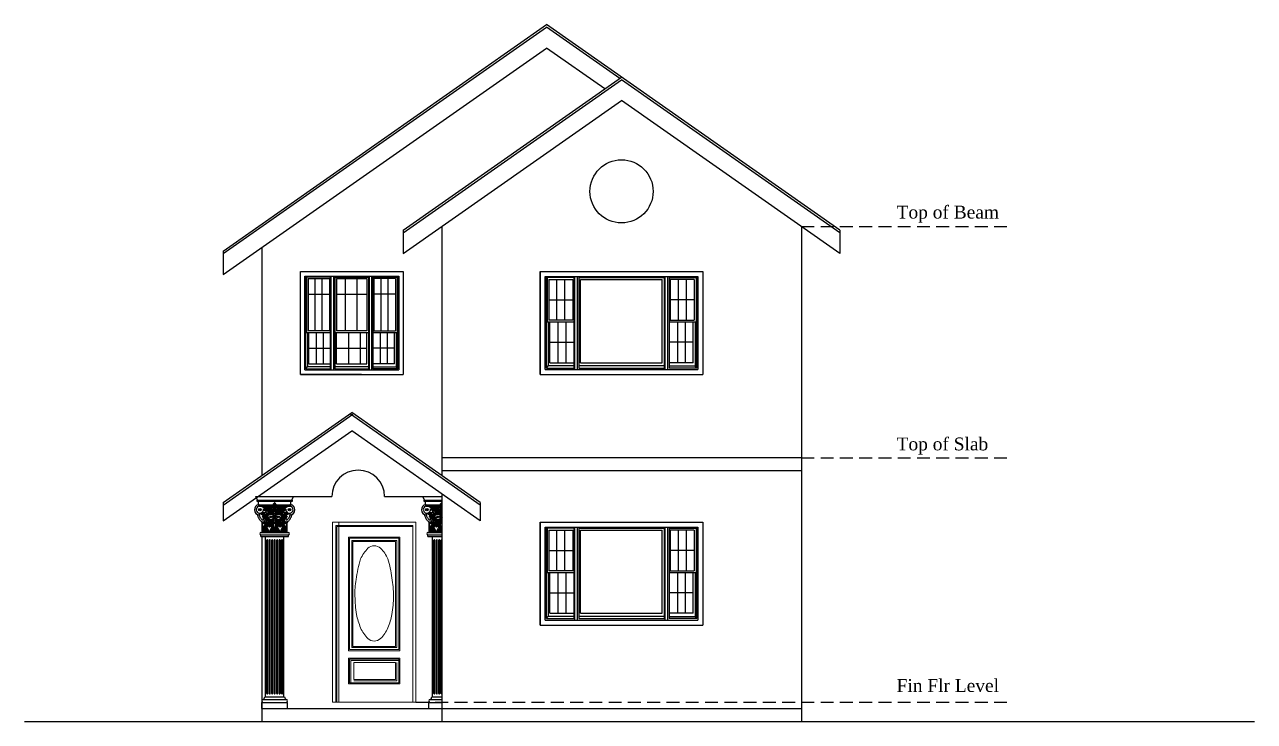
# Model space of a CAD drawing. Header units: inches. Extents: x 8172 to 11619, y -1386 to 1167.
# Drawn here: x 8172 to 8747, y 86 to 411 of the extents above; entities that cross this region are included whole.
import ezdxf

# ---------------------------------------------------------------- set-up
doc = ezdxf.new("R2010")
doc.units = ezdxf.units.IN
doc.header["$LTSCALE"] = 48
doc.header["$MEASUREMENT"] = 0
doc.linetypes.add('0', pattern=[0])
doc.linetypes.add('HIDDEN2', pattern=[0.1875, 0.125, -0.0625])
doc.layers.add('A-Door', color=3, linetype='Continuous', lineweight=13)
doc.layers.add('A-Glaz', color=92, linetype='Continuous')
doc.layers.add('SYMBOLS', color=6, linetype='Continuous')
doc.styles.get("Standard").update_dxf_attribs({"font": 'romantic.ttf'})

msp = doc.modelspace()

# ---------------------------------------------------------------- linework, layer by layer
for p, q in [((8265.23, 305.45), (8416.21, 411.16)), ((8265.23, 304.23), (8416.21, 409.94)), ((8553.23, 315.22), (8416.21, 411.16)), ((8450.36, 386.03), (8416.21, 409.94)), ((8265.23, 294.46), (8416.21, 400.18)), ((8443.39, 381.14), (8416.21, 400.18)), ((8349.23, 315.22), (8451.23, 386.64)), ((8349.23, 313.99), (8451.23, 385.42)), ((8553.23, 313.99), (8451.23, 385.42)), ((8349.23, 304.23), (8451.23, 375.65)), ((8553.23, 304.23), (8451.23, 375.65)), ((8367.23, 316.83), (8367.23, 200.64)), ((8535.23, 316.83), (8535.23, 85.83)), ((8349.23, 315.22), (8349.23, 304.23)), ((8553.23, 315.22), (8553.23, 304.23)), ((8265.23, 305.45), (8265.23, 294.46)), ((8265.23, 305.45), (8265.23, 294.46)), ((8283.23, 307.07), (8283.23, 200.64)), ((8329.8, 247.83), (8301.23, 247.83)), ((8265.23, 188.03), (8325.23, 230.05)), ((8385.23, 188.03), (8325.23, 230.05)), ((8265.23, 186.81), (8325.81, 229.23)), ((8385.23, 186.81), (8324.66, 229.23)), ((8265.23, 179.49), (8325.23, 221.5)), ((8385.23, 179.49), (8325.23, 221.5)), ((8535.23, 208.83), (8367.23, 208.83)), ((8535.23, 202.83), (8367.23, 202.83)), ((8297.99, 190.83), (8315.93, 190.83)), ((8340.54, 190.83), (8358.47, 190.83)), ((8367.23, 192.09), (8367.23, 85.83)), ((8265.23, 188.03), (8265.23, 179.49)), ((8385.23, 188.03), (8385.23, 179.49)), ((8283.23, 172.14), (8283.23, 85.83)), ((8283.23, 91.83), (8535.23, 91.83)), ((8172.45, 85.83), (8746.77, 85.83))]:
    msp.add_line(p, q)
at = {"color": 8, "linetype": 'HIDDEN2'}
for p, q in [((8535.23, 316.83), (8633.88, 316.83)), ((8535.23, 208.83), (8633.88, 208.83)), ((8355.23, 94.83), (8535.23, 94.83)), ((8535.23, 94.83), (8633.88, 94.83))]:
    msp.add_line(p, q, dxfattribs=at)
at = {"color": 4}
for p, q in [((8265.23, 305.45), (8265.23, 294.46)), ((8301.23, 247.83), (8301.23, 286.16))]:
    msp.add_line(p, q, dxfattribs=at)
msp.add_circle((8451.23, 333.3), 14.75)
msp.add_arc((8328.23, 190.83), 12.31, 0, 180)
at = {"layer": 'A-Door', "linetype": '0'}
for p, q in [((8316.23, 178.83), (8355.23, 178.83)), ((8316.23, 94.83), (8316.23, 178.83)), ((8355.23, 178.83), (8319.23, 178.83)), ((8319.23, 178.83), (8319.23, 94.83)), ((8355.23, 178.83), (8355.23, 94.83)), ((8355.23, 178.83), (8355.23, 94.83)), ((8353.73, 177.33), (8317.73, 177.33)), ((8317.73, 177.33), (8317.73, 94.83)), ((8318.23, 176.83), (8353.73, 176.83)), ((8318.23, 94.83), (8318.23, 176.83)), ((8353.73, 94.83), (8353.73, 177.33)), ((8323.73, 118.83), (8323.73, 171.83)), ((8323.73, 171.83), (8347.73, 171.83)), ((8324.23, 119.33), (8324.23, 171.33)), ((8324.23, 171.33), (8347.23, 171.33)), ((8325.23, 170.33), (8346.23, 170.33)), ((8325.23, 120.33), (8325.23, 170.33)), ((8325.73, 120.83), (8325.73, 169.83)), ((8325.73, 169.83), (8345.73, 169.83)), ((8345.73, 169.83), (8345.73, 120.83)), ((8346.23, 170.33), (8346.23, 120.33)), ((8347.23, 171.33), (8347.23, 119.33)), ((8347.73, 171.83), (8347.73, 118.83)), ((8325.73, 120.83), (8345.73, 120.83)), ((8323.73, 118.83), (8347.73, 118.83)), ((8323.73, 115.33), (8347.73, 115.33)), ((8323.73, 103.33), (8323.73, 115.33)), ((8324.23, 119.33), (8347.23, 119.33)), ((8325.23, 120.33), (8346.23, 120.33)), ((8347.73, 115.33), (8347.73, 103.33)), ((8347.23, 114.83), (8324.23, 114.83)), ((8324.23, 103.83), (8324.23, 114.83)), ((8324.73, 114.33), (8347.23, 114.33)), ((8324.73, 103.83), (8324.73, 114.33)), ((8326.23, 113.33), (8326.23, 105.33)), ((8345.73, 113.33), (8326.23, 113.33)), ((8345.73, 105.33), (8345.73, 113.33)), ((8346.23, 104.83), (8346.23, 113.33)), ((8347.23, 103.83), (8347.23, 114.83)), ((8324.23, 103.83), (8347.23, 103.83)), ((8326.23, 105.33), (8345.73, 105.33)), ((8326.23, 104.83), (8346.23, 104.83)), ((8323.73, 103.33), (8347.73, 103.33)), ((8316.23, 94.83), (8355.23, 94.83)), ((8319.23, 94.83), (8355.23, 94.83))]:
    msp.add_line(p, q, dxfattribs=at)
for centre, radius, start, end in [((8343.39, 155.67), 15.26, 134.02399, 156.80142), ((8335.73, 163.6), 4.24, 90, 134.02399), ((8335.73, 163.6), 4.24, 45.97601, 90), ((8328.07, 155.67), 15.26, 23.19859, 45.97601), ((8383.85, 144.58), 57.1, 162.56796, 172.483), ((8290.62, 146.07), 53.79, 7.2733, 16.87545), ((8361.77, 145.91), 35.07, 169.93373, 182.58568), ((8295.85, 144.33), 48.88, 0.00008, 10.06628), ((8375.62, 144.33), 48.88, 180, 190.06627), ((8295.85, 144.33), 48.88, 349.93369, 0.00001), ((8355.82, 140.82), 28.77, 190.06627, 203.19859), ((8315.65, 140.82), 28.77, 336.80142, 349.93369), ((8343.39, 135.49), 15.26, 203.19859, 225.97601), ((8328.07, 135.49), 15.26, 314.02399, 336.80142), ((8335.73, 127.57), 4.24, 225.97601, 270), ((8335.73, 127.57), 4.24, 270, 314.02399)]:
    msp.add_arc(centre, radius, start, end, dxfattribs=at)
at = {"layer": 'A-Glaz', "linetype": '0'}
for p, q in [((8301.23, 247.83), (8301.23, 295.83)), ((8301.23, 295.83), (8349.23, 295.83)), ((8303.32, 249.92), (8303.32, 293.75)), ((8303.32, 293.75), (8347.15, 293.75)), ((8303.76, 250.51), (8303.76, 293.3)), ((8315.22, 293.3), (8303.76, 293.3)), ((8304.06, 293.3), (8304.06, 267.4)), ((8315.22, 293.3), (8315.22, 250.51)), ((8315.66, 249.92), (8315.66, 293.75)), ((8316.85, 249.92), (8316.85, 293.75)), ((8317.3, 293.3), (8317.3, 250.51)), ((8317.3, 293.3), (8333.02, 293.3)), ((8333.02, 293.3), (8333.02, 250.51)), ((8333.46, 249.92), (8333.46, 293.75)), ((8334.65, 249.92), (8334.65, 293.75)), ((8335.1, 293.3), (8335.1, 250.51)), ((8335.1, 293.3), (8346.7, 293.3)), ((8346.41, 293.3), (8346.41, 267.4)), ((8346.7, 250.51), (8346.7, 293.3)), ((8347.15, 293.75), (8347.15, 249.92)), ((8349.23, 295.83), (8349.23, 247.83)), ((8413.28, 295.83), (8413.28, 247.83)), ((8413.28, 247.83), (8413.28, 295.83)), ((8413.28, 295.83), (8489.18, 295.83)), ((8415.61, 250.16), (8415.61, 293.51)), ((8415.61, 293.51), (8486.86, 293.51)), ((8416.1, 250.82), (8416.1, 293.01)), ((8428.89, 293.01), (8416.1, 293.01)), ((8416.44, 293.01), (8416.44, 272.33)), ((8428.89, 293.01), (8428.89, 250.82)), ((8429.39, 250.16), (8429.39, 293.51)), ((8430.72, 250.16), (8430.72, 293.51)), ((8431.22, 293.01), (8431.22, 250.82)), ((8431.22, 293.01), (8471.08, 293.01)), ((8471.08, 293.01), (8471.08, 250.82)), ((8471.58, 250.16), (8471.58, 293.51)), ((8472.91, 250.16), (8472.91, 293.51)), ((8473.41, 293.01), (8473.41, 250.82)), ((8473.41, 293.01), (8486.36, 293.01)), ((8486.03, 293.01), (8486.03, 272.33)), ((8486.36, 250.82), (8486.36, 293.01)), ((8486.86, 293.51), (8486.86, 250.16)), ((8489.18, 295.83), (8489.18, 247.83)), ((8304.8, 292.56), (8304.8, 268.14)), ((8304.8, 292.56), (8314.77, 292.56)), ((8308.13, 268.14), (8308.13, 292.56)), ((8311.45, 268.14), (8311.45, 292.56)), ((8314.77, 292.56), (8314.77, 268.14)), ((8318.04, 292.56), (8318.04, 268.14)), ((8318.04, 292.56), (8332.27, 292.56)), ((8322.31, 268.14), (8322.31, 292.56)), ((8327.82, 268.14), (8327.82, 292.56)), ((8332.27, 292.56), (8332.27, 268.14)), ((8334.71, 268.14), (8334.71, 292.56)), ((8335.55, 292.56), (8335.55, 268.14)), ((8345.66, 292.56), (8335.55, 292.56)), ((8338.92, 268.14), (8338.92, 292.56)), ((8342.29, 268.14), (8342.29, 292.56)), ((8345.66, 292.56), (8345.66, 268.14)), ((8417.27, 292.18), (8417.27, 273.16)), ((8417.27, 292.18), (8428.4, 292.18)), ((8420.98, 273.16), (8420.98, 292.18)), ((8424.69, 273.16), (8424.69, 292.18)), ((8428.4, 292.18), (8428.4, 273.16)), ((8432.05, 253.31), (8432.05, 292.18)), ((8432.05, 292.18), (8470.25, 292.18)), ((8470.25, 253.31), (8470.25, 292.18)), ((8473.9, 292.18), (8473.9, 273.16)), ((8485.2, 292.18), (8473.9, 292.18)), ((8477.78, 273.16), (8477.78, 292.18)), ((8481.49, 273.16), (8481.49, 292.18)), ((8485.2, 292.18), (8485.2, 273.16)), ((8304.8, 285.23), (8314.77, 285.23)), ((8318.04, 285.23), (8332.27, 285.23)), ((8345.66, 285.23), (8335.55, 285.23)), ((8417.27, 282.67), (8428.4, 282.67)), ((8485.2, 282.67), (8473.9, 282.67)), ((8416.44, 272.33), (8428.89, 272.33)), ((8416.94, 272.33), (8416.94, 251.82)), ((8428.4, 273.16), (8417.27, 273.16)), ((8417.77, 253.31), (8417.77, 272.33)), ((8421.47, 272.33), (8421.47, 253.31)), ((8425.18, 272.33), (8425.18, 253.31)), ((8473.41, 272.33), (8486.03, 272.33)), ((8473.9, 273.16), (8485.2, 273.16)), ((8477.28, 272.33), (8477.28, 253.31)), ((8480.99, 272.33), (8480.99, 253.31)), ((8484.7, 253.31), (8484.7, 272.33)), ((8485.53, 272.33), (8485.53, 251.82)), ((8304.06, 267.4), (8315.22, 267.4)), ((8304.51, 267.4), (8304.51, 251.4)), ((8314.77, 268.14), (8304.8, 268.14)), ((8305.25, 252.74), (8305.25, 267.4)), ((8308.57, 267.4), (8308.57, 252.74)), ((8311.9, 267.4), (8311.9, 252.74)), ((8317.3, 267.4), (8333.02, 267.4)), ((8332.27, 268.14), (8318.04, 268.14)), ((8318.04, 252.74), (8318.04, 267.4)), ((8323.7, 267.4), (8323.7, 252.74)), ((8329.2, 267.4), (8329.2, 252.74)), ((8332.27, 252.74), (8332.27, 267.4)), ((8334.71, 267.4), (8334.71, 252.74)), ((8335.1, 267.4), (8346.41, 267.4)), ((8335.55, 268.14), (8345.66, 268.14)), ((8338.47, 267.4), (8338.47, 252.74)), ((8341.84, 267.4), (8341.84, 252.74)), ((8345.22, 252.74), (8345.22, 267.4)), ((8345.96, 267.4), (8345.96, 251.4)), ((8305.25, 260.07), (8315.22, 260.07)), ((8318.04, 260.14), (8332.27, 260.14)), ((8345.22, 260.07), (8335.1, 260.07)), ((8417.77, 262.82), (8428.89, 262.82)), ((8484.7, 262.82), (8473.41, 262.82)), ((8305.25, 252.74), (8315.22, 252.74)), ((8318.04, 252.74), (8332.27, 252.74)), ((8345.22, 252.74), (8335.1, 252.74)), ((8417.77, 253.31), (8428.89, 253.31)), ((8432.05, 253.31), (8470.25, 253.31)), ((8484.7, 253.31), (8473.41, 253.31)), ((8301.23, 247.83), (8349.23, 247.83)), ((8303.32, 249.92), (8347.15, 249.92)), ((8303.76, 250.51), (8304.51, 251.4)), ((8303.76, 250.51), (8315.22, 250.51)), ((8315.22, 251.4), (8304.51, 251.4)), ((8333.02, 251.4), (8317.3, 251.4)), ((8317.3, 250.51), (8333.02, 250.51)), ((8335.1, 251.4), (8345.96, 251.4)), ((8346.7, 250.51), (8335.1, 250.51)), ((8346.7, 250.51), (8345.96, 251.4)), ((8413.28, 247.83), (8489.18, 247.83)), ((8415.61, 250.16), (8486.86, 250.16)), ((8416.1, 250.82), (8416.94, 251.82)), ((8416.1, 250.82), (8428.89, 250.82)), ((8428.89, 251.82), (8416.94, 251.82)), ((8471.08, 251.82), (8431.22, 251.82)), ((8431.22, 250.82), (8471.08, 250.82)), ((8473.41, 251.82), (8485.53, 251.82)), ((8486.36, 250.82), (8473.41, 250.82)), ((8486.36, 250.82), (8485.53, 251.82)), ((8413.28, 178.83), (8413.28, 130.83)), ((8413.28, 130.83), (8413.28, 178.83)), ((8413.28, 178.83), (8489.18, 178.83)), ((8489.18, 178.83), (8489.18, 130.83)), ((8415.61, 133.16), (8415.61, 176.51)), ((8415.61, 176.51), (8486.86, 176.51)), ((8416.1, 133.82), (8416.1, 176.01)), ((8428.89, 176.01), (8416.1, 176.01)), ((8416.44, 176.01), (8416.44, 155.33)), ((8417.27, 175.18), (8417.27, 156.16)), ((8417.27, 175.18), (8428.4, 175.18)), ((8420.98, 156.16), (8420.98, 175.18)), ((8424.69, 156.16), (8424.69, 175.18)), ((8428.4, 175.18), (8428.4, 156.16)), ((8428.89, 176.01), (8428.89, 133.82)), ((8429.39, 133.16), (8429.39, 176.51)), ((8430.72, 133.16), (8430.72, 176.51)), ((8431.22, 176.01), (8431.22, 133.82)), ((8431.22, 176.01), (8471.08, 176.01)), ((8432.05, 136.31), (8432.05, 175.18)), ((8432.05, 175.18), (8470.25, 175.18)), ((8470.25, 136.31), (8470.25, 175.18)), ((8471.08, 176.01), (8471.08, 133.82)), ((8471.58, 133.16), (8471.58, 176.51)), ((8472.91, 133.16), (8472.91, 176.51)), ((8473.41, 176.01), (8473.41, 133.82)), ((8473.41, 176.01), (8486.36, 176.01)), ((8473.9, 175.18), (8473.9, 156.16)), ((8485.2, 175.18), (8473.9, 175.18)), ((8477.78, 156.16), (8477.78, 175.18)), ((8481.49, 156.16), (8481.49, 175.18)), ((8485.2, 175.18), (8485.2, 156.16)), ((8486.03, 176.01), (8486.03, 155.33)), ((8486.36, 133.82), (8486.36, 176.01)), ((8486.86, 176.51), (8486.86, 133.16)), ((8417.27, 165.67), (8428.4, 165.67)), ((8485.2, 165.67), (8473.9, 165.67)), ((8416.44, 155.33), (8428.89, 155.33)), ((8416.94, 155.33), (8416.94, 134.82)), ((8428.4, 156.16), (8417.27, 156.16)), ((8417.77, 136.31), (8417.77, 155.33)), ((8421.47, 155.33), (8421.47, 136.31)), ((8425.18, 155.33), (8425.18, 136.31)), ((8473.41, 155.33), (8486.03, 155.33)), ((8473.9, 156.16), (8485.2, 156.16)), ((8477.28, 155.33), (8477.28, 136.31)), ((8480.99, 155.33), (8480.99, 136.31)), ((8484.7, 136.31), (8484.7, 155.33)), ((8485.53, 155.33), (8485.53, 134.82)), ((8417.77, 145.82), (8428.89, 145.82)), ((8484.7, 145.82), (8473.41, 145.82)), ((8415.61, 133.16), (8486.86, 133.16)), ((8416.1, 133.82), (8416.94, 134.82)), ((8416.1, 133.82), (8428.89, 133.82)), ((8428.89, 134.82), (8416.94, 134.82)), ((8417.77, 136.31), (8428.89, 136.31)), ((8471.08, 134.82), (8431.22, 134.82)), ((8431.22, 133.82), (8471.08, 133.82)), ((8432.05, 136.31), (8470.25, 136.31)), ((8484.7, 136.31), (8473.41, 136.31)), ((8473.41, 134.82), (8485.53, 134.82)), ((8486.36, 133.82), (8473.41, 133.82)), ((8486.36, 133.82), (8485.53, 134.82)), ((8413.28, 130.83), (8489.18, 130.83))]:
    msp.add_line(p, q, dxfattribs=at)
at = {"layer": 'SYMBOLS'}
for p, q in [((8280.47, 190.85), (8298, 190.85)), ((8281.14, 189.16), (8280.47, 190.85)), ((8280.47, 190.83), (8297.99, 190.83)), ((8297.32, 189.16), (8298, 190.85)), ((8358.47, 190.85), (8367.23, 190.85)), ((8359.14, 189.16), (8358.47, 190.85)), ((8358.47, 190.83), (8367.23, 190.83)), ((8281.14, 189.16), (8297.32, 189.16)), ((8281.14, 188.62), (8297.32, 188.62)), ((8281.82, 186.94), (8281.48, 188.62)), ((8281.82, 186.94), (8288.5, 186.94)), ((8281.82, 186.4), (8288.41, 186.4)), ((8283.17, 186.17), (8283.17, 186.4)), ((8283.67, 185.87), (8283.67, 186.4)), ((8284.18, 185.55), (8284.18, 186.4)), ((8284.68, 185.13), (8284.68, 186.4)), ((8285.19, 184.58), (8285.19, 186.4)), ((8285.69, 183.8), (8285.69, 186.4)), ((8286.2, 183.81), (8286.2, 186.4)), ((8286.7, 183.98), (8286.7, 186.4)), ((8287.21, 184.07), (8287.21, 186.4)), ((8287.72, 185.59), (8287.72, 186.4)), ((8288.94, 186.46), (8288.39, 186.15)), ((8288.39, 185.96), (8290.08, 185.96)), ((8288.91, 186.54), (8288.41, 186.41)), ((8288.91, 186.72), (8288.48, 186.83)), ((8288.94, 186.8), (8288.53, 187.03)), ((8289, 186.39), (8288.56, 185.96)), ((8288.99, 186.87), (8288.61, 187.25)), ((8289.06, 186.92), (8288.73, 187.5)), ((8289.07, 186.34), (8288.85, 185.96)), ((8289.15, 186.96), (8288.94, 187.75)), ((8289.15, 186.31), (8289.05, 185.96)), ((8289.32, 186.96), (8289.53, 187.75)), ((8289.32, 186.31), (8289.42, 185.96)), ((8289.4, 186.92), (8289.74, 187.49)), ((8289.4, 186.34), (8289.61, 185.96)), ((8289.47, 186.87), (8289.86, 187.25)), ((8289.47, 186.39), (8289.91, 185.96)), ((8289.53, 186.8), (8289.93, 187.03)), ((8289.53, 186.46), (8290.07, 186.15)), ((8289.56, 186.72), (8289.99, 186.84)), ((8289.56, 186.54), (8290.05, 186.41)), ((8289.96, 186.94), (8296.65, 186.94)), ((8290.05, 186.4), (8296.65, 186.4)), ((8290.75, 185.59), (8290.75, 186.4)), ((8291.26, 184.09), (8291.26, 186.4)), ((8291.76, 184), (8291.76, 186.4)), ((8292.27, 183.83), (8292.27, 186.4)), ((8292.77, 183.74), (8292.77, 186.4)), ((8293.28, 184.5), (8293.28, 186.4)), ((8293.78, 185.05), (8293.78, 186.4)), ((8294.29, 185.48), (8294.29, 186.4)), ((8294.79, 185.82), (8294.79, 186.4)), ((8295.3, 186.17), (8295.3, 186.4)), ((8296.65, 186.94), (8296.99, 188.62)), ((8359.14, 189.16), (8367.23, 189.16)), ((8359.14, 188.62), (8367.23, 188.62)), ((8359.82, 186.94), (8359.48, 188.62)), ((8359.82, 186.94), (8366.5, 186.94)), ((8359.82, 186.4), (8366.41, 186.4)), ((8361.17, 186.17), (8361.17, 186.4)), ((8361.67, 185.87), (8361.67, 186.4)), ((8362.18, 185.55), (8362.18, 186.4)), ((8362.68, 185.13), (8362.68, 186.4)), ((8363.19, 184.58), (8363.19, 186.4)), ((8363.69, 183.8), (8363.69, 186.4)), ((8364.2, 183.81), (8364.2, 186.4)), ((8364.7, 183.98), (8364.7, 186.4)), ((8365.21, 184.07), (8365.21, 186.4)), ((8365.72, 185.59), (8365.72, 186.4)), ((8366.94, 186.46), (8366.39, 186.15)), ((8366.39, 185.96), (8367.23, 185.96)), ((8366.91, 186.54), (8366.41, 186.41)), ((8366.91, 186.72), (8366.48, 186.83)), ((8366.94, 186.8), (8366.53, 187.03)), ((8367, 186.39), (8366.56, 185.96)), ((8366.99, 186.87), (8366.61, 187.25)), ((8367.06, 186.92), (8366.73, 187.5)), ((8367.07, 186.34), (8366.85, 185.96)), ((8367.15, 186.96), (8366.94, 187.75)), ((8367.15, 186.31), (8367.05, 185.96)), ((8283.17, 178.98), (8289.23, 178.98)), ((8283.33, 173.99), (8283.33, 178.57)), ((8283.5, 173.99), (8283.5, 178.1)), ((8284.85, 173.99), (8284.85, 178.23)), ((8285.02, 173.99), (8285.02, 178.62)), ((8285.49, 183.03), (8286.03, 183.03)), ((8288.39, 173.99), (8288.39, 178.57)), ((8288.56, 173.99), (8288.56, 178.1)), ((8289.23, 178.98), (8295.3, 178.98)), ((8289.91, 173.99), (8289.91, 178.23)), ((8290.08, 173.99), (8290.08, 178.62)), ((8292.43, 183.03), (8292.98, 183.03)), ((8293.45, 173.99), (8293.45, 178.57)), ((8293.61, 173.99), (8293.61, 178.1)), ((8294.96, 173.99), (8294.96, 178.23)), ((8295.13, 173.99), (8295.13, 178.62)), ((8361.17, 178.98), (8367.23, 178.98)), ((8361.33, 173.99), (8361.33, 178.57)), ((8361.5, 173.99), (8361.5, 178.1)), ((8362.85, 173.99), (8362.85, 178.23)), ((8363.02, 173.99), (8363.02, 178.62)), ((8363.49, 183.03), (8364.03, 183.03)), ((8366.39, 173.99), (8366.39, 178.57)), ((8366.56, 173.99), (8366.56, 178.1)), ((8282.83, 173.99), (8295.64, 173.99)), ((8282.83, 172.98), (8295.64, 172.98)), ((8282.83, 172.14), (8282.83, 172.98)), ((8283.67, 173.99), (8283.67, 177.57)), ((8283.84, 173.99), (8283.84, 176.93)), ((8284.01, 173.99), (8284.01, 176.1)), ((8284.35, 173.99), (8284.35, 176.51)), ((8284.51, 173.99), (8284.51, 177.22)), ((8284.68, 173.99), (8284.68, 177.77)), ((8288.73, 173.99), (8288.73, 177.57)), ((8288.9, 173.99), (8288.9, 176.93)), ((8289.06, 173.99), (8289.06, 176.1)), ((8289.4, 173.99), (8289.4, 176.51)), ((8289.57, 173.99), (8289.57, 177.22)), ((8289.74, 173.99), (8289.74, 177.77)), ((8293.78, 173.99), (8293.78, 177.57)), ((8293.95, 173.99), (8293.95, 176.93)), ((8294.12, 173.99), (8294.12, 176.1)), ((8294.46, 173.99), (8294.46, 176.51)), ((8294.63, 173.99), (8294.63, 177.22)), ((8294.79, 173.99), (8294.79, 177.77)), ((8295.64, 172.14), (8295.64, 172.98)), ((8360.83, 173.99), (8367.23, 173.99)), ((8360.83, 172.98), (8367.23, 172.98)), ((8360.83, 172.14), (8360.83, 172.98)), ((8361.67, 173.99), (8361.67, 177.57)), ((8361.84, 173.99), (8361.84, 176.93)), ((8362.01, 173.99), (8362.01, 176.1)), ((8362.35, 173.99), (8362.35, 176.51)), ((8362.51, 173.99), (8362.51, 177.22)), ((8362.68, 173.99), (8362.68, 177.77)), ((8366.73, 173.99), (8366.73, 177.57)), ((8366.9, 173.99), (8366.9, 176.93)), ((8367.06, 173.99), (8367.06, 176.1)), ((8282.83, 172.14), (8295.64, 172.14)), ((8284.95, 97.23), (8284.95, 172.14)), ((8285.59, 98.91), (8285.59, 170.45)), ((8286, 98.91), (8286, 170.45)), ((8286.74, 98.91), (8286.74, 170.45)), ((8287.14, 98.91), (8287.14, 170.45)), ((8287.88, 98.91), (8287.88, 170.45)), ((8288.29, 98.91), (8288.29, 170.45)), ((8289.03, 98.91), (8289.03, 170.45)), ((8289.43, 98.91), (8289.43, 170.45)), ((8290.18, 98.91), (8290.18, 170.45)), ((8290.58, 98.91), (8290.58, 170.45)), ((8291.32, 98.91), (8291.32, 170.45)), ((8291.73, 98.91), (8291.73, 170.45)), ((8292.47, 98.91), (8292.47, 170.45)), ((8292.87, 98.91), (8292.87, 170.45)), ((8293.51, 97.23), (8293.51, 172.14)), ((8360.83, 172.14), (8367.23, 172.14)), ((8362.95, 97.23), (8362.95, 172.14)), ((8363.59, 98.91), (8363.59, 170.45)), ((8364, 98.91), (8364, 170.45)), ((8364.74, 98.91), (8364.74, 170.45)), ((8365.14, 98.91), (8365.14, 170.45)), ((8365.88, 98.91), (8365.88, 170.45)), ((8366.29, 98.91), (8366.29, 170.45)), ((8367.03, 98.91), (8367.03, 170.45)), ((8283.23, 94.7), (8295.23, 94.7)), ((8283.23, 91.83), (8283.23, 94.7)), ((8283.91, 96.05), (8294.56, 96.05)), ((8284.58, 97.23), (8284.58, 97.28)), ((8284.58, 97.23), (8293.88, 97.23)), ((8295.23, 91.83), (8295.23, 94.7)), ((8361.23, 94.7), (8367.23, 94.7)), ((8361.23, 91.83), (8361.23, 94.7)), ((8361.91, 96.05), (8367.23, 96.05)), ((8362.58, 97.23), (8362.58, 97.28)), ((8362.58, 97.23), (8367.23, 97.23)), ((8283.23, 91.83), (8295.23, 91.83)), ((8361.23, 91.83), (8373.23, 91.83))]:
    msp.add_line(p, q, dxfattribs=at)
for points in [[(8290.08, 185.96, 0.044934), (8290.01, 186.74, 0.058445), (8289.83, 187.32, 0.100481), (8289.51, 187.77, 0.191565), (8289.23, 187.88, 0.191565), (8288.96, 187.77, 0.100481), (8288.64, 187.32, 0.058445), (8288.46, 186.74, 0.044934), (8288.39, 185.96, 0.044934)], [(8289.73, 183.18, 0.025329), (8289.7, 183.47, 0.056458), (8289.59, 183.83, 0.099038), (8289.4, 184.11, 0.196967), (8289.23, 184.18, 0.196967), (8289.07, 184.11, 0.099038), (8288.88, 183.83, 0.056458), (8288.77, 183.47, 0.025329), (8288.73, 183.18, 0.043135)], [(8289.6, 185.49, 0.057994), (8289.23, 185.53, 0.057994), (8288.87, 185.49, 0.099038)], [(8289.35, 185.19, 0.023937), (8289.23, 185.19, 0.023937), (8289.11, 185.19, 0.099038)], [(8289.25, 184.52, 0.008103), (8289.23, 184.52, 0.008103), (8289.21, 184.52, 0.099038)], [(8289.24, 184.86, 0.002861), (8289.23, 184.86, 0.002861), (8289.22, 184.86, 0.099038)], [(8367.23, 187.88, 0.191565), (8366.96, 187.77, 0.100481), (8366.64, 187.32, 0.058445), (8366.46, 186.74, 0.044934), (8366.39, 185.96)], [(8367.23, 184.18, 0.196967), (8367.07, 184.11, 0.099038), (8366.88, 183.83, 0.056458), (8366.77, 183.47, 0.025329), (8366.73, 183.18)], [(8367.23, 185.53, 0.057994), (8366.87, 185.49)], [(8367.35, 185.19, 0.023937), (8367.23, 185.19, 0.023937), (8367.11, 185.19, 0.099038)], [(8367.25, 184.52, 0.008103), (8367.23, 184.52, 0.008103), (8367.21, 184.52, 0.099038)], [(8367.24, 184.86, 0.002861), (8367.23, 184.86, 0.002861), (8367.22, 184.86, 0.099038)], [(8281.16, 182.47, 0.050627), (8281.22, 182.01, 0.04303), (8281.44, 181.37, 0.031759), (8281.81, 180.63, 0.031759), (8282.27, 179.95, 0.04303), (8282.73, 179.45, 0.085396), (8283.38, 179.04, 0.237053), (8284.32, 179.1, 0.237053), (8284.83, 179.89, 0.028544), (8284.84, 180.15, 0.04303)], [(8282.32, 182.84, 0.005911), (8282.29, 182.85, 0.237053), (8282.11, 182.84, 0.237053), (8282.01, 182.69, 0.085396), (8282.04, 182.21, 0.04303), (8282.21, 181.7, 0.031759), (8282.53, 181.06, 0.031759), (8282.94, 180.47, 0.04303), (8283.3, 180.08, 0.085396), (8283.71, 179.82, 0.237053), (8283.89, 179.83, 0.237053), (8283.99, 179.98, 0.085396), (8283.96, 180.46, 0.04303), (8283.79, 180.97, 0.031759), (8283.46, 181.61, 0.031759)], [(8283.46, 181.61, 0.005865), (8283.39, 181.72, 0.04303)], [(8287.45, 183.75, 0.004464), (8287.44, 183.7, 0.010398), (8287.41, 183.53, 0.043135)], [(8287.79, 183.75, 0.01039), (8287.77, 183.64, 0.007903), (8287.75, 183.52, 0.043135)], [(8288.13, 183.7, 0.013024), (8288.11, 183.58, 0.008637), (8288.09, 183.46, 0.043135)], [(8288.49, 183.73, 0.026642), (8288.44, 183.53, 0.013708), (8288.41, 183.35, 0.043135)], [(8288.72, 181.26, 0.001502), (8288.73, 181.25, 0.149566)], [(8289.74, 181.25, 0.001502), (8289.74, 181.26, 0.099038)], [(8290.05, 183.35, 0.013708), (8290.03, 183.53, 0.026642), (8289.98, 183.73, 0.099038)], [(8290.38, 183.46, 0.008637), (8290.36, 183.58, 0.013024), (8290.34, 183.7, 0.099038)], [(8290.71, 183.52, 0.007903), (8290.69, 183.64, 0.011126), (8290.67, 183.76, 0.099038)], [(8291.05, 183.53, 0.010398), (8291.02, 183.7, 0.005495), (8291.01, 183.76, 0.099038)], [(8293.67, 180.2, 0.031749), (8293.69, 179.92, 0.232303), (8294.2, 179.15, 0.232303), (8295.13, 179.09, 0.087239), (8295.77, 179.49, 0.04451), (8296.22, 179.98, 0.032957), (8296.66, 180.65, 0.032957), (8297.02, 181.37, 0.04451), (8297.22, 182, 0.051442), (8297.27, 182.45, 0.232303)], [(8295, 181.61, 0.032957), (8294.7, 180.99, 0.04451), (8294.54, 180.5, 0.087239), (8294.52, 180.03, 0.232303), (8294.62, 179.88, 0.232303), (8294.81, 179.87, 0.087239), (8295.2, 180.12, 0.04451), (8295.55, 180.49, 0.032957), (8295.94, 181.07, 0.032957), (8296.24, 181.69, 0.04451), (8296.4, 182.18, 0.087239), (8296.41, 182.65, 0.232303), (8296.31, 182.8, 0.232303), (8296.13, 182.81, 0.087239)], [(8295.04, 181.67, 0.003583), (8295, 181.61, 0.032957)], [(8359.16, 182.47, 0.050627), (8359.22, 182.01, 0.04303), (8359.44, 181.37, 0.031759), (8359.81, 180.63, 0.031759), (8360.27, 179.95, 0.04303), (8360.73, 179.45, 0.085396), (8361.38, 179.04, 0.237053), (8362.32, 179.1, 0.237053), (8362.83, 179.89, 0.028544), (8362.84, 180.15, 0.04303)], [(8360.32, 182.84, 0.005911), (8360.29, 182.85, 0.237053), (8360.11, 182.84, 0.237053), (8360.01, 182.69, 0.085396), (8360.04, 182.21, 0.04303), (8360.21, 181.7, 0.031759), (8360.53, 181.06, 0.031759), (8360.94, 180.47, 0.04303), (8361.3, 180.08, 0.085396), (8361.71, 179.82, 0.237053), (8361.89, 179.83, 0.237053), (8361.99, 179.98, 0.085396), (8361.96, 180.46, 0.04303), (8361.79, 180.97, 0.031759), (8361.46, 181.61, 0.031759)], [(8361.46, 181.61, 0.005865), (8361.39, 181.72, 0.04303)], [(8365.45, 183.75, 0.004464), (8365.44, 183.7, 0.010398), (8365.41, 183.53, 0.043135)], [(8365.79, 183.75, 0.01039), (8365.77, 183.64, 0.007903), (8365.75, 183.52, 0.043135)], [(8366.13, 183.7, 0.013024), (8366.11, 183.58, 0.008637), (8366.09, 183.46, 0.043135)], [(8366.49, 183.73, 0.026642), (8366.44, 183.53, 0.013708), (8366.41, 183.35, 0.043135)], [(8366.72, 181.26, 0.001502), (8366.73, 181.25, 0.149566)], [(8367.74, 181.25, 0.001502), (8367.74, 181.26, 0.099038)]]:
    msp.add_lwpolyline(points, format="xyb", dxfattribs=at)
for points in [[(8285.26, 177.63, 0.041149), (8285.3, 177.22, 0.05422), (8285.38, 176.92, 0.097238), (8285.54, 176.68, 0.203203), (8285.67, 176.62, 0.203203), (8285.8, 176.68, 0.097238), (8285.96, 176.92, 0.05422), (8286.04, 177.22, 0.041149), (8286.07, 177.63, 0.041149), (8286.04, 178.04, 0.05422), (8285.96, 178.35, 0.097238), (8285.8, 178.59, 0.203203), (8285.67, 178.64, 0.203203), (8285.54, 178.59, 0.097238), (8285.38, 178.35, 0.05422), (8285.3, 178.04, 0.041149)], [(8286.3, 177.63, 0.041149), (8286.33, 177.22, 0.05422), (8286.42, 176.92, 0.097238), (8286.57, 176.68, 0.203203), (8286.7, 176.62, 0.203203), (8286.83, 176.68, 0.097238), (8286.99, 176.92, 0.05422), (8287.08, 177.22, 0.041149), (8287.11, 177.63, 0.041149), (8287.08, 178.04, 0.05422), (8286.99, 178.35, 0.097238), (8286.83, 178.59, 0.203203), (8286.7, 178.64, 0.203203), (8286.57, 178.59, 0.097238), (8286.42, 178.35, 0.05422), (8286.33, 178.04, 0.041149)], [(8287.31, 177.63, 0.041149), (8287.34, 177.22, 0.05422), (8287.43, 176.92, 0.097238), (8287.59, 176.68, 0.203203), (8287.72, 176.62, 0.203203), (8287.85, 176.68, 0.097238), (8288, 176.92, 0.05422), (8288.09, 177.22, 0.041149), (8288.12, 177.63, 0.041149), (8288.09, 178.04, 0.05422), (8288, 178.35, 0.097238), (8287.85, 178.59, 0.203203), (8287.72, 178.64, 0.203203), (8287.59, 178.59, 0.097238), (8287.43, 178.35, 0.05422), (8287.34, 178.04, 0.041149)], [(8290.32, 177.63, 0.041149), (8290.35, 177.22, 0.05422), (8290.44, 176.92, 0.097238), (8290.59, 176.68, 0.203203), (8290.72, 176.62, 0.203203), (8290.85, 176.68, 0.097238), (8291.01, 176.92, 0.05422), (8291.09, 177.22, 0.041149), (8291.13, 177.63, 0.041149), (8291.09, 178.04, 0.05422), (8291.01, 178.35, 0.097238), (8290.85, 178.59, 0.203203), (8290.72, 178.64, 0.203203), (8290.59, 178.59, 0.097238), (8290.44, 178.35, 0.05422), (8290.35, 178.04, 0.041149)], [(8291.36, 177.63, 0.041149), (8291.39, 177.22, 0.05422), (8291.47, 176.92, 0.097238), (8291.63, 176.68, 0.203203), (8291.76, 176.62, 0.203203), (8291.89, 176.68, 0.097238), (8292.05, 176.92, 0.05422), (8292.13, 177.22, 0.041149), (8292.17, 177.63, 0.041149), (8292.13, 178.04, 0.05422), (8292.05, 178.35, 0.097238), (8291.89, 178.59, 0.203203), (8291.76, 178.64, 0.203203), (8291.63, 178.59, 0.097238), (8291.47, 178.35, 0.05422), (8291.39, 178.04, 0.041149)], [(8292.36, 177.63, 0.041149), (8292.4, 177.22, 0.05422), (8292.48, 176.92, 0.097238), (8292.64, 176.68, 0.203203), (8292.77, 176.62, 0.203203), (8292.9, 176.68, 0.097238), (8293.05, 176.92, 0.05422), (8293.14, 177.22, 0.041149), (8293.17, 177.63, 0.041149), (8293.14, 178.04, 0.05422), (8293.05, 178.35, 0.097238), (8292.9, 178.59, 0.203203), (8292.77, 178.64, 0.203203), (8292.64, 178.59, 0.097238), (8292.48, 178.35, 0.05422), (8292.4, 178.04, 0.041149)], [(8363.26, 177.63, 0.041149), (8363.3, 177.22, 0.05422), (8363.38, 176.92, 0.097238), (8363.54, 176.68, 0.203203), (8363.67, 176.62, 0.203203), (8363.8, 176.68, 0.097238), (8363.96, 176.92, 0.05422), (8364.04, 177.22, 0.041149), (8364.07, 177.63, 0.041149), (8364.04, 178.04, 0.05422), (8363.96, 178.35, 0.097238), (8363.8, 178.59, 0.203203), (8363.67, 178.64, 0.203203), (8363.54, 178.59, 0.097238), (8363.38, 178.35, 0.05422), (8363.3, 178.04, 0.041149)], [(8364.3, 177.63, 0.041149), (8364.33, 177.22, 0.05422), (8364.42, 176.92, 0.097238), (8364.57, 176.68, 0.203203), (8364.7, 176.62, 0.203203), (8364.83, 176.68, 0.097238), (8364.99, 176.92, 0.05422), (8365.08, 177.22, 0.041149), (8365.11, 177.63, 0.041149), (8365.08, 178.04, 0.05422), (8364.99, 178.35, 0.097238), (8364.83, 178.59, 0.203203), (8364.7, 178.64, 0.203203), (8364.57, 178.59, 0.097238), (8364.42, 178.35, 0.05422), (8364.33, 178.04, 0.041149)], [(8365.31, 177.63, 0.041149), (8365.34, 177.22, 0.05422), (8365.43, 176.92, 0.097238), (8365.59, 176.68, 0.203203), (8365.72, 176.62, 0.203203), (8365.85, 176.68, 0.097238), (8366, 176.92, 0.05422), (8366.09, 177.22, 0.041149), (8366.12, 177.63, 0.041149), (8366.09, 178.04, 0.05422), (8366, 178.35, 0.097238), (8365.85, 178.59, 0.203203), (8365.72, 178.64, 0.203203), (8365.59, 178.59, 0.097238), (8365.43, 178.35, 0.05422), (8365.34, 178.04, 0.041149)]]:
    msp.add_lwpolyline(points, format="xyb", close=True, dxfattribs=at)
for centre, radius in [((8282.32, 184.71), 0.59), ((8282.32, 184.68), 0.253), ((8288.22, 184.71), 0.674), ((8288.22, 184.68), 0.341), ((8289.23, 186.63), 0.337), ((8290.24, 184.71), 0.674), ((8290.24, 184.68), 0.313), ((8296.14, 184.71), 0.59), ((8296.14, 184.68), 0.253), ((8360.32, 184.71), 0.59), ((8360.32, 184.68), 0.253), ((8366.22, 184.71), 0.674), ((8366.22, 184.68), 0.341), ((8287.55, 181.34), 0.506), ((8287.55, 181.34), 0.253), ((8290.92, 181.34), 0.506), ((8290.92, 181.34), 0.253), ((8365.55, 181.34), 0.506), ((8365.55, 181.34), 0.253)]:
    msp.add_circle(centre, radius, dxfattribs=at)
for centre, radius, start, end in [((8282.32, 184.71), 2.53, 102.65845, 263.67455), ((8282.32, 184.71), 1.69, 51.08949, 12.34541), ((8281.14, 188.89), 0.27, 90, 270), ((8281.82, 186.67), 0.27, 90, 270), ((8281.14, 181.38), 5.16, 25.70522, 64.29564), ((8281.14, 181.38), 4.65, 20.77556, 52.60934), ((8287.61, 180.42), 3.67, 92.87463, 119.66645), ((8288.22, 184.71), 1.01, 253.72213, 217.94995), ((8290.24, 184.71), 1.01, 322.8977, 287.95097), ((8290.9, 180.58), 3.52, 59.25378, 87.4962), ((8297.64, 181.03), 5.58, 118.6287, 158.9789), ((8297.64, 181.03), 5.07, 128.53367, 156.76597), ((8296.14, 184.71), 1.69, 170.42383, 134.19705), ((8296.14, 184.71), 2.53, 275.81089, 77.34155), ((8296.65, 186.67), 0.27, 270, 90), ((8297.32, 188.89), 0.27, 270, 90), ((8360.32, 184.71), 2.53, 102.65845, 263.67455), ((8360.32, 184.71), 1.69, 51.08949, 12.34541), ((8359.14, 188.89), 0.27, 90, 270), ((8359.82, 186.67), 0.27, 90, 270), ((8359.14, 181.38), 5.16, 25.70522, 64.29564), ((8359.14, 181.38), 4.65, 20.77556, 52.60934), ((8365.61, 180.42), 3.67, 92.87463, 119.66645), ((8366.22, 184.71), 1.01, 253.72213, 217.94995), ((8367.23, 186.63), 0.337, 90, 270), ((8280.72, 177.82), 5.27, 31.0049, 73.37911), ((8280.72, 177.82), 5.77, 45.05338, 67.28412), ((8283.92, 178.45), 4.85, 70.71533, 99.40313), ((8283.02, 177.83), 1.16, 7.05929, 82.94071), ((8271.63, 174.04), 12.55, 359.75841, 23.1591), ((8280.72, 177.82), 4.73, 22.05362, 55.59705), ((8280.72, 177.82), 6.28, 45.54775, 60.66287), ((8293.98, 174.6), 9.82, 153.52154, 183.56096), ((8285.35, 177.81), 1.18, 97.69312, 172.30688), ((8287.99, 179.67), 3.9, 110.86644, 152.58916), ((8287.99, 179.67), 3.39, 110.86644, 156.06406), ((8287.99, 179.67), 2.89, 110.86644, 193.78254), ((8287.99, 179.67), 2.38, 132.92004, 196.78859), ((8287.55, 181.34), 2.19, 211.1431, 320.28486), ((8287.61, 180.42), 3.33, 84.32212, 120.25977), ((8281.14, 181.38), 5.16, 18.65877, 21.93799), ((8287.55, 181.34), 1.69, 196.48664, 119.70376), ((8287.55, 181.34), 1.18, 176.54034, 119.70376), ((8287.55, 181.34), 2.19, 39.71514, 119.70376), ((8276.68, 174.04), 12.55, 359.75841, 23.1591), ((8288.08, 177.83), 1.16, 7.05929, 82.94071), ((8299.03, 174.6), 9.82, 153.52154, 183.56096), ((8290.92, 181.34), 2.19, 60.09055, 140.28486), ((8290.92, 181.34), 1.69, 60.09055, 343.44264), ((8290.92, 181.34), 2.19, 219.71514, 328.81118), ((8290.4, 177.81), 1.18, 97.69312, 172.30688), ((8290.92, 181.34), 1.18, 60.09055, 3.36158), ((8290.9, 180.58), 3.19, 58.73597, 96.13864), ((8290.47, 179.67), 2.89, 346.28613, 68.99655), ((8290.47, 179.67), 3.39, 23.63139, 68.99655), ((8290.47, 179.67), 3.9, 27.12174, 68.99655), ((8290.47, 179.67), 2.38, 343.29989, 47.01868), ((8294.54, 178.69), 4.62, 80.48582, 109.64093), ((8297.76, 177.77), 5.29, 107.55675, 148.77259), ((8293.13, 177.83), 1.16, 7.05929, 82.94071), ((8281.74, 174.04), 12.55, 359.75841, 23.1591), ((8297.76, 177.77), 6.31, 118.643, 134.2677), ((8297.76, 177.77), 4.75, 124.8664, 157.71414), ((8297.76, 177.77), 5.8, 112.42771, 134.76943), ((8304.09, 174.6), 9.82, 153.52154, 183.56096), ((8295.46, 177.81), 1.18, 97.69312, 172.30688), ((8358.72, 177.82), 5.27, 31.0049, 73.37911), ((8358.72, 177.82), 5.77, 45.05338, 67.28412), ((8361.92, 178.45), 4.85, 70.71533, 99.40313), ((8361.02, 177.83), 1.16, 7.05929, 82.94071), ((8349.63, 174.04), 12.55, 359.75841, 23.1591), ((8358.72, 177.82), 4.73, 22.05362, 55.59705), ((8358.72, 177.82), 6.28, 45.54775, 60.66287), ((8371.98, 174.6), 9.82, 153.52154, 183.56096), ((8363.35, 177.81), 1.18, 97.69312, 172.30688), ((8365.99, 179.67), 3.9, 110.86644, 152.58916), ((8365.99, 179.67), 3.39, 110.86644, 156.06406), ((8365.99, 179.67), 2.89, 110.86644, 193.78254), ((8365.99, 179.67), 2.38, 132.92004, 196.78859), ((8365.55, 181.34), 2.19, 211.1431, 320.28486), ((8365.61, 180.42), 3.33, 84.32212, 120.25977), ((8359.14, 181.38), 5.16, 18.65877, 21.93799), ((8365.55, 181.34), 1.69, 196.48664, 119.70376), ((8365.55, 181.34), 1.18, 176.54034, 119.70376), ((8365.55, 181.34), 2.19, 39.71514, 119.70376), ((8354.68, 174.04), 12.55, 359.75841, 23.1591), ((8366.08, 177.83), 1.16, 7.05929, 82.94071), ((8282.83, 173.49), 0.506, 90, 270), ((8276.89, 171.28), 10.18, 15.41588, 37.01211), ((8276.89, 171.28), 9.78, 16.07048, 33.74277), ((8276.89, 171.28), 9.37, 16.78402, 29.83958), ((8276.89, 171.28), 8.97, 17.56498, 24.96844), ((8297.84, 170.61), 11.64, 144.30187, 163.1207), ((8297.84, 170.61), 11.23, 147.28234, 162.49365), ((8297.84, 170.61), 10.83, 150.78218, 161.81733), ((8297.84, 170.61), 10.42, 155.04442, 161.08558), ((8280.38, 170.49), 11.91, 17.10833, 35.4934), ((8280.38, 170.49), 11.5, 17.72965, 32.56107), ((8280.38, 170.49), 11.1, 18.39867, 29.12713), ((8280.38, 170.49), 10.69, 19.12123, 24.9617), ((8299.99, 172.1), 8.44, 140.78335, 167.01692), ((8299.99, 172.1), 8.04, 144.46472, 166.3511), ((8299.99, 172.1), 8.04, 144.46472, 166.3511), ((8299.99, 172.1), 7.63, 148.96902, 165.6125), ((8299.99, 172.1), 7.23, 154.80275, 164.78834), ((8295.64, 173.49), 0.506, 270, 90), ((8360.83, 173.49), 0.506, 90, 270), ((8354.89, 171.28), 10.18, 15.41588, 37.01211), ((8354.89, 171.28), 9.78, 16.07048, 33.74277), ((8354.89, 171.28), 9.37, 16.78402, 29.83958), ((8354.89, 171.28), 8.97, 17.56498, 24.96844), ((8375.84, 170.61), 11.64, 144.30187, 163.1207), ((8375.84, 170.61), 11.23, 147.28234, 162.49365), ((8375.84, 170.61), 10.83, 150.78218, 161.81733), ((8375.84, 170.61), 10.42, 155.04442, 161.08558), ((8285.79, 170.45), 0.202, 0, 180), ((8286.94, 170.45), 0.202, 0, 180), ((8288.09, 170.45), 0.202, 0, 180), ((8289.23, 170.45), 0.202, 0, 180), ((8290.38, 170.45), 0.202, 0, 180), ((8291.52, 170.45), 0.202, 0, 180), ((8292.67, 170.45), 0.202, 0, 180), ((8363.79, 170.45), 0.202, 0, 180), ((8364.94, 170.45), 0.202, 0, 180), ((8366.09, 170.45), 0.202, 0, 180), ((8367.23, 170.45), 0.202, 90, 180), ((8285.79, 98.91), 0.202, 180, 0), ((8286.94, 98.91), 0.202, 180, 0), ((8288.09, 98.91), 0.202, 180, 0), ((8289.23, 98.91), 0.202, 180, 0), ((8290.38, 98.91), 0.202, 180, 0), ((8291.52, 98.91), 0.202, 180, 0), ((8292.67, 98.91), 0.202, 180, 0), ((8363.79, 98.91), 0.202, 180, 0), ((8364.94, 98.91), 0.202, 180, 0), ((8366.09, 98.91), 0.202, 180, 0), ((8367.23, 98.91), 0.202, 180, 270), ((8283.91, 95.37), 0.674, 90, 270), ((8283.17, 97.25), 1.41, 301.54631, 358.96393), ((8295.3, 97.25), 1.41, 181.03607, 238.45369), ((8294.56, 95.37), 0.674, 270, 90), ((8361.91, 95.37), 0.674, 90, 270), ((8361.17, 97.25), 1.41, 301.54631, 358.96393)]:
    msp.add_arc(centre, radius, start, end, dxfattribs=at)

# ---------------------------------------------------------------- texts
at = {"char_height": 6, "attachment_point": 1}
for s, insert in [('Top of Beam', (8579.68, 326.62)), ('Top of Slab', (8579.68, 218.38)), ('Fin Flr Level', (8579.68, 105.57))]:
    msp.add_mtext_dynamic_manual_height_columns(s, width=81.687, gutter_width=1, heights=[0], dxfattribs=dict(at, insert=insert))

doc.saveas('drawing.dxf')
